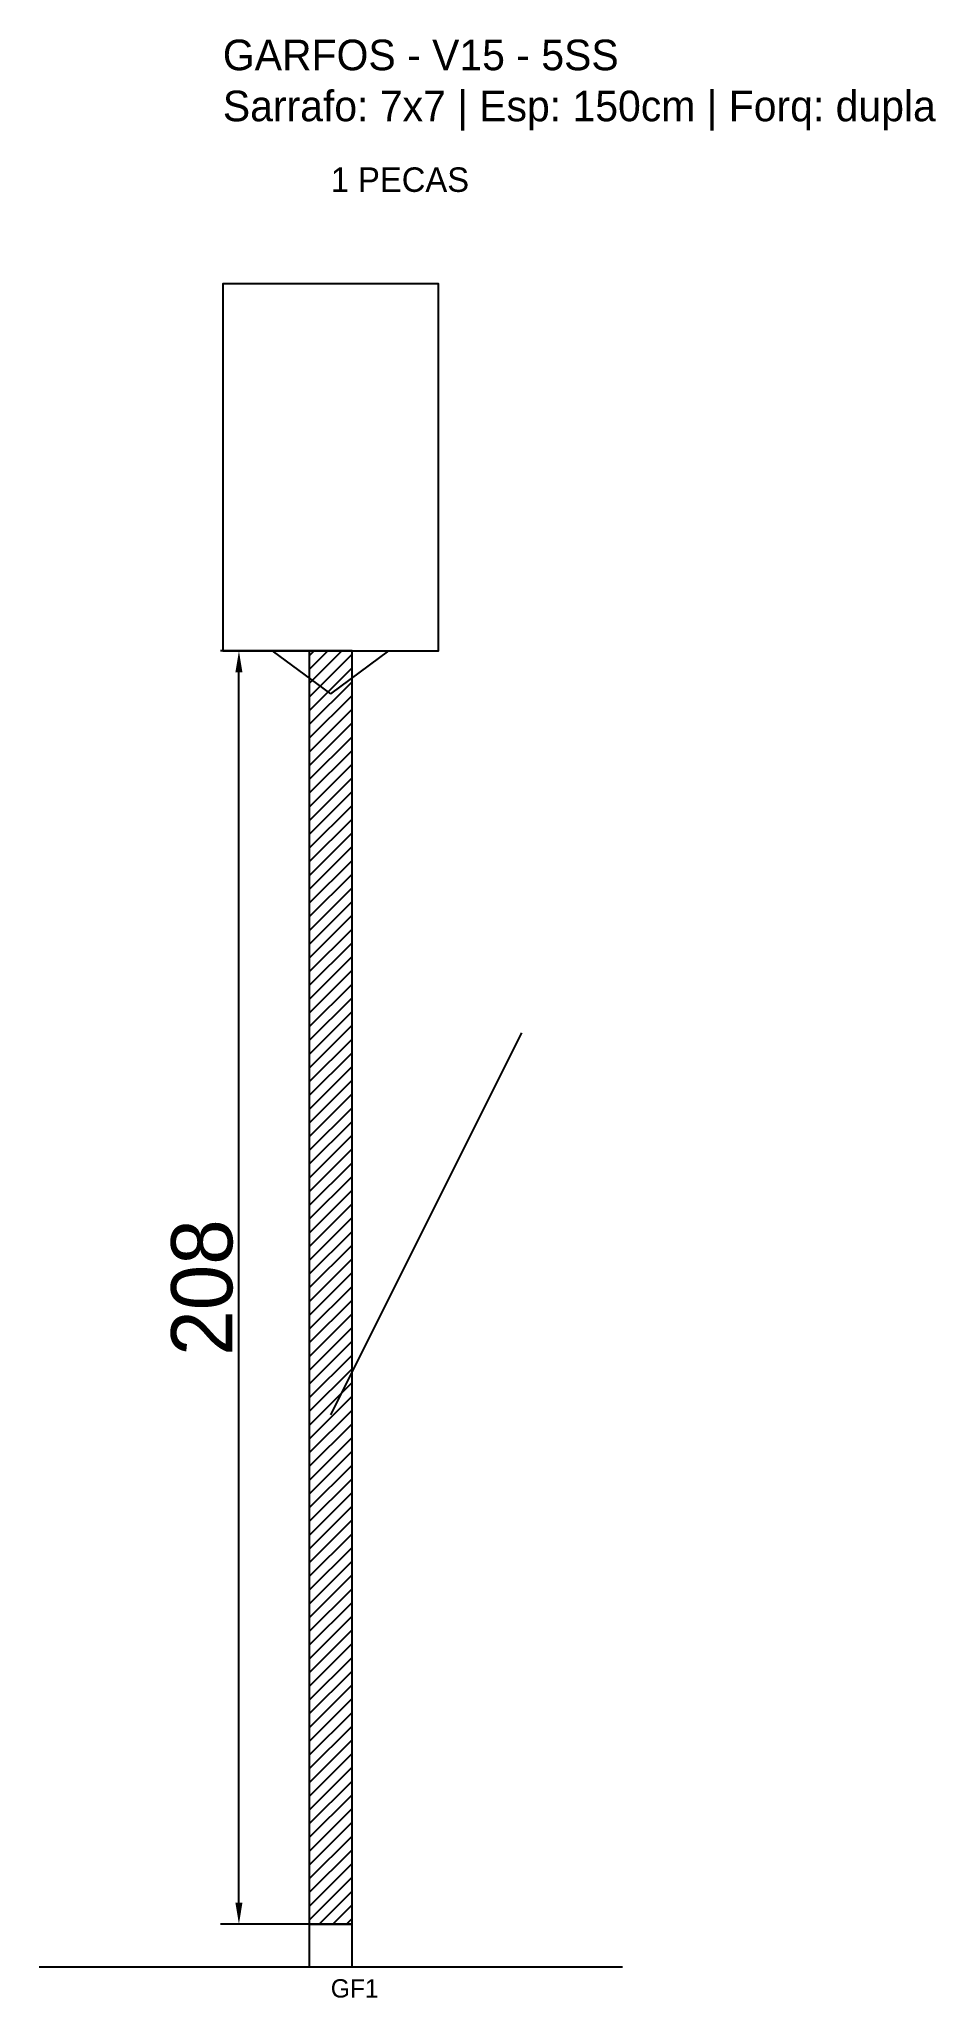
# Model space of a CAD drawing. Header units: metres. Extents: x -30 to 116, y -12 to 308.
import ezdxf

# ---------------------------------------------------------------- set-up
doc = ezdxf.new("R2010")
doc.units = ezdxf.units.M
for name, color, linetype in [('BARRA_ANCORAGEM', 1, 'Continuous'), ('COTA', 241, 'Continuous'), ('GARFOS OK', 3, 'Continuous'), ('NOME DA VIGA', 6, 'Continuous'), ('SARR_7x7', 40, 'Continuous'), ('VIGAS', 3, 'Continuous')]:
    doc.layers.add(name, color=color, linetype=linetype)
doc.dimstyles.new('EZ DXF', dxfattribs={"dimtxt": 10, "dimasz": 3.5, "dimexe": 3, "dimexo": 1.5, "dimgap": 1, "dimtad": 1, "dimdec": 1, "dimdsep": 46, "dimcen": 2.5, "dimazin": 3, "dimtfac": 1, "dimtmove": 0, "dimatfit": 3})

msp = doc.modelspace()

# ---------------------------------------------------------------- hatches: boundary and pattern name
at = {"layer": 'COTA'}
h = msp.add_hatch(dxfattribs=at)
h.set_pattern_fill('ANSI31', scale=0.5)
h.paths.add_polyline_path([(14.125, 0), (21.125, 0), (21.125, 208), (14.125, 208)])

# ---------------------------------------------------------------- linework, layer by layer
at = {"layer": 'BARRA_ANCORAGEM'}
msp.add_line((17.625, 83.2), (48.825, 145.6), dxfattribs=at)
at = {"layer": 'GARFOS OK'}
for p, q in [((17.625, 201), (8.125, 208)), ((8.125, 208), (27.125, 208)), ((17.625, 201), (27.125, 208))]:
    msp.add_line(p, q, dxfattribs=at)
at = {"layer": 'GARFOS OK', "linetype": 'CONTINUOUS'}
msp.add_line((-30, -7), (65.25, -7), dxfattribs=at)
at = {"layer": 'GARFOS OK'}
msp.add_lwpolyline([(14.125, 0), (21.125, 0), (21.125, 208), (14.125, 208), (14.125, 0)], dxfattribs=at)
at = {"layer": 'SARR_7x7'}
msp.add_lwpolyline([(14.125, -7), (21.125, -7), (21.125, 0), (14.125, 0), (14.125, -7)], dxfattribs=at)
at = {"layer": 'VIGAS'}
msp.add_lwpolyline([(0, 208), (35.25, 208), (35.25, 268), (0, 268), (0, 208)], dxfattribs=at)

# ---------------------------------------------------------------- texts
at = {"layer": 'NOME DA VIGA'}
for s, height, p in [('1 PECAS', 4, (17.625, 283)), ('GF1', 3, (17.625, -12))]:
    msp.add_text(s, height=height, dxfattribs=at).set_placement(p)
at = {"layer": 'NOME DA VIGA', "insert": (0, 293), "char_height": 5, "attachment_point": 7}
msp.add_mtext('GARFOS - V15 - 5SS\\PSarrafo: 7x7 | Esp: 150cm | Forq: dupla', dxfattribs=at)

# ---------------------------------------------------------------- dimensions: what is measured, and where the dimension line sits
at = {"layer": 'COTA'}
msp.add_linear_dim(base=(2.625, 0), p1=(17.625, 0), p2=(17.625, 208), angle=90, dimstyle='EZ DXF', dxfattribs=at).render()

doc.saveas('drawing.dxf')
